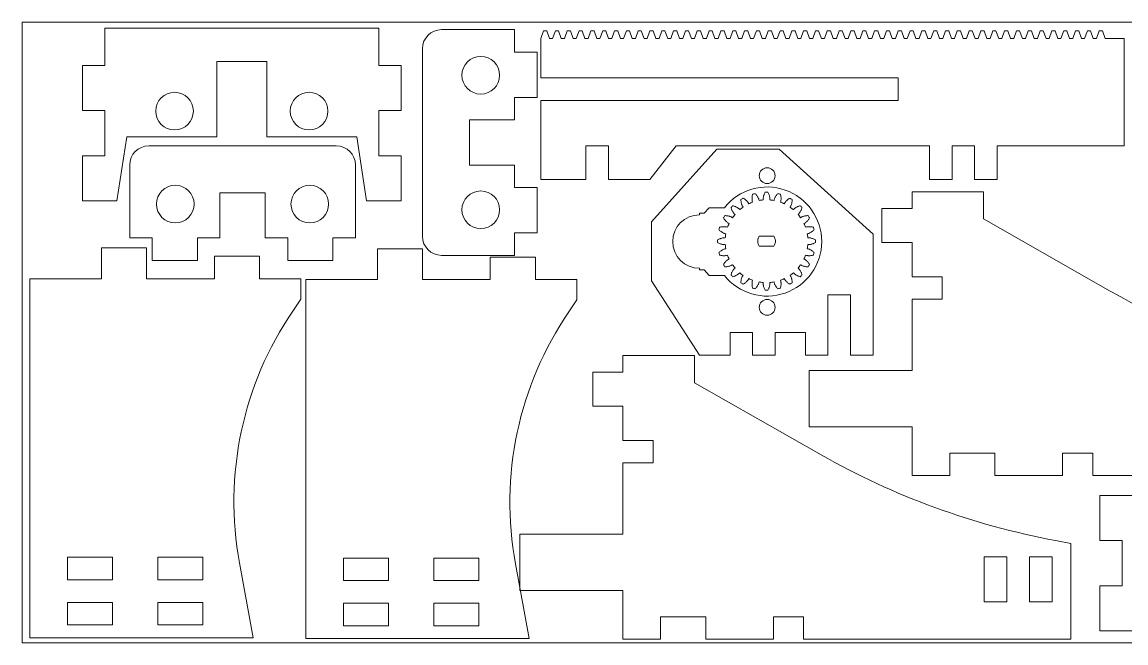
# Model space of a CAD drawing. Header units: millimetres. Extents: x 127 to 757, y 395 to 560.
# Drawn here: x 126.9 to 420.2, y 394.7 to 559.7 of the extents above; entities that cross this region are included whole.
import ezdxf

# ---------------------------------------------------------------- set-up
doc = ezdxf.new("R2010")
doc.units = ezdxf.units.MM

msp = doc.modelspace()

# ---------------------------------------------------------------- linework, layer by layer
at = {"color": 7, "linetype": 'Continuous', "lineweight": 0}
for p, q in [((126.86, 559.67), (756.86, 559.67)), ((126.86, 559.67), (126.86, 394.67)), ((126.86, 394.67), (756.86, 394.67))]:
    msp.add_line(p, q, dxfattribs=at)
at = {"color": 7, "linetype": 'Continuous', "lineweight": 15}
for p, q in [((148.89, 558.09), (148.89, 548.14)), ((221.64, 558.09), (148.89, 558.09)), ((221.64, 548.14), (221.64, 558.09)), ((257.73, 557.67), (238.35, 557.67)), ((257.73, 551.67), (257.73, 557.67)), ((264.73, 555.31), (265.46, 557.31)), ((264.73, 544.82), (264.73, 555.31)), ((265.46, 557.31), (266.3, 557.31)), ((266.3, 557.31), (267.03, 555.31)), ((267.03, 555.31), (267.87, 555.31)), ((267.87, 555.31), (268.6, 557.31)), ((268.6, 557.31), (269.44, 557.31)), ((269.44, 557.31), (270.17, 555.31)), ((270.17, 555.31), (271.01, 555.31)), ((271.01, 555.31), (271.74, 557.31)), ((271.74, 557.31), (272.58, 557.31)), ((272.58, 557.31), (273.31, 555.31)), ((273.31, 555.31), (274.16, 555.31)), ((274.16, 555.31), (274.88, 557.31)), ((274.88, 557.31), (275.73, 557.31)), ((275.73, 557.31), (276.45, 555.31)), ((276.45, 555.31), (277.3, 555.31)), ((277.3, 555.31), (278.03, 557.31)), ((278.03, 557.31), (278.87, 557.31)), ((278.87, 557.31), (279.6, 555.31)), ((279.6, 555.31), (280.44, 555.31)), ((280.44, 555.31), (281.17, 557.31)), ((281.17, 557.31), (282.01, 557.31)), ((282.01, 557.31), (282.74, 555.31)), ((282.74, 555.31), (283.58, 555.31)), ((283.58, 555.31), (284.31, 557.31)), ((284.31, 557.31), (285.15, 557.31)), ((285.15, 557.31), (285.88, 555.31)), ((285.88, 555.31), (286.72, 555.31)), ((286.72, 555.31), (287.45, 557.31)), ((287.45, 557.31), (288.29, 557.31)), ((288.29, 557.31), (289.02, 555.31)), ((289.02, 555.31), (289.86, 555.31)), ((289.86, 555.31), (290.59, 557.31)), ((290.59, 557.31), (291.43, 557.31)), ((291.43, 557.31), (292.16, 555.31)), ((292.16, 555.31), (293.01, 555.31)), ((293.01, 555.31), (293.73, 557.31)), ((293.73, 557.31), (294.58, 557.31)), ((294.58, 557.31), (295.3, 555.31)), ((295.3, 555.31), (296.15, 555.31)), ((296.15, 555.31), (296.87, 557.31)), ((296.87, 557.31), (297.72, 557.31)), ((297.72, 557.31), (298.45, 555.31)), ((298.45, 555.31), (299.29, 555.31)), ((299.29, 555.31), (300.02, 557.31)), ((300.02, 557.31), (300.86, 557.31)), ((300.86, 557.31), (301.59, 555.31)), ((301.59, 555.31), (302.43, 555.31)), ((302.43, 555.31), (303.16, 557.31)), ((303.16, 557.31), (304, 557.31)), ((304, 557.31), (304.73, 555.31)), ((304.73, 555.31), (305.57, 555.31)), ((305.57, 555.31), (306.3, 557.31)), ((306.3, 557.31), (307.14, 557.31)), ((307.14, 557.31), (307.87, 555.31)), ((307.87, 555.31), (308.71, 555.31)), ((308.71, 555.31), (309.44, 557.31)), ((309.44, 557.31), (310.28, 557.31)), ((310.28, 557.31), (311.01, 555.31)), ((311.01, 555.31), (311.85, 555.31)), ((311.85, 555.31), (312.58, 557.31)), ((312.58, 557.31), (313.43, 557.31)), ((313.43, 557.31), (314.15, 555.31)), ((314.15, 555.31), (315, 555.31)), ((315, 555.31), (315.72, 557.31)), ((315.72, 557.31), (316.57, 557.31)), ((316.57, 557.31), (317.3, 555.31)), ((317.3, 555.31), (318.14, 555.31)), ((318.14, 555.31), (318.87, 557.31)), ((318.87, 557.31), (319.71, 557.31)), ((319.71, 557.31), (320.44, 555.31)), ((320.44, 555.31), (321.28, 555.31)), ((321.28, 555.31), (322.01, 557.31)), ((322.01, 557.31), (322.85, 557.31)), ((322.85, 557.31), (323.58, 555.31)), ((323.58, 555.31), (324.42, 555.31)), ((324.42, 555.31), (325.15, 557.31)), ((325.15, 557.31), (325.99, 557.31)), ((325.99, 557.31), (326.72, 555.31)), ((326.72, 555.31), (327.56, 555.31)), ((327.56, 555.31), (328.29, 557.31)), ((328.29, 557.31), (329.13, 557.31)), ((329.13, 557.31), (329.86, 555.31)), ((329.86, 555.31), (330.7, 555.31)), ((330.7, 555.31), (331.43, 557.31)), ((331.43, 557.31), (332.28, 557.31)), ((332.28, 557.31), (333, 555.31)), ((333, 555.31), (333.85, 555.31)), ((333.85, 555.31), (334.57, 557.31)), ((334.57, 557.31), (335.42, 557.31)), ((335.42, 557.31), (336.14, 555.31)), ((336.14, 555.31), (336.99, 555.31)), ((336.99, 555.31), (337.72, 557.31)), ((337.72, 557.31), (338.56, 557.31)), ((338.56, 557.31), (339.29, 555.31)), ((339.29, 555.31), (340.13, 555.31)), ((340.13, 555.31), (340.86, 557.31)), ((340.86, 557.31), (341.7, 557.31)), ((341.7, 557.31), (342.43, 555.31)), ((342.43, 555.31), (343.27, 555.31)), ((343.27, 555.31), (344, 557.31)), ((344, 557.31), (344.84, 557.31)), ((344.84, 557.31), (345.57, 555.31)), ((345.57, 555.31), (346.41, 555.31)), ((346.41, 555.31), (347.14, 557.31)), ((347.14, 557.31), (347.98, 557.31)), ((347.98, 557.31), (348.71, 555.31)), ((348.71, 555.31), (349.55, 555.31)), ((349.55, 555.31), (350.28, 557.31)), ((350.28, 557.31), (351.12, 557.31)), ((351.12, 557.31), (351.85, 555.31)), ((351.85, 555.31), (352.7, 555.31)), ((352.7, 555.31), (353.42, 557.31)), ((353.42, 557.31), (354.27, 557.31)), ((354.27, 557.31), (354.99, 555.31)), ((354.99, 555.31), (355.84, 555.31)), ((355.84, 555.31), (356.56, 557.31)), ((356.56, 557.31), (357.41, 557.31)), ((357.41, 557.31), (358.14, 555.31)), ((358.14, 555.31), (358.98, 555.31)), ((358.98, 555.31), (359.71, 557.31)), ((359.71, 557.31), (360.55, 557.31)), ((360.55, 557.31), (361.28, 555.31)), ((361.28, 555.31), (362.12, 555.31)), ((362.12, 555.31), (362.85, 557.31)), ((362.85, 557.31), (363.69, 557.31)), ((363.69, 557.31), (364.42, 555.31)), ((364.42, 555.31), (365.26, 555.31)), ((365.26, 555.31), (365.99, 557.31)), ((365.99, 557.31), (366.83, 557.31)), ((366.83, 557.31), (367.56, 555.31)), ((367.56, 555.31), (368.4, 555.31)), ((368.4, 555.31), (369.13, 557.31)), ((369.13, 557.31), (369.97, 557.31)), ((369.97, 557.31), (370.7, 555.31)), ((370.7, 555.31), (371.54, 555.31)), ((371.54, 555.31), (372.27, 557.31)), ((372.27, 557.31), (373.12, 557.31)), ((373.12, 557.31), (373.84, 555.31)), ((373.84, 555.31), (374.69, 555.31)), ((374.69, 555.31), (375.41, 557.31)), ((375.41, 557.31), (376.26, 557.31)), ((376.26, 557.31), (376.99, 555.31)), ((376.99, 555.31), (377.83, 555.31)), ((377.83, 555.31), (378.56, 557.31)), ((378.56, 557.31), (379.4, 557.31)), ((379.4, 557.31), (380.13, 555.31)), ((380.13, 555.31), (380.97, 555.31)), ((380.97, 555.31), (381.7, 557.31)), ((381.7, 557.31), (382.54, 557.31)), ((382.54, 557.31), (383.27, 555.31)), ((383.27, 555.31), (384.11, 555.31)), ((384.11, 555.31), (384.84, 557.31)), ((384.84, 557.31), (385.68, 557.31)), ((385.68, 557.31), (386.41, 555.31)), ((386.41, 555.31), (387.25, 555.31)), ((387.25, 555.31), (387.98, 557.31)), ((387.98, 557.31), (388.82, 557.31)), ((388.82, 557.31), (389.55, 555.31)), ((389.55, 555.31), (390.39, 555.31)), ((390.39, 555.31), (391.12, 557.31)), ((391.12, 557.31), (391.97, 557.31)), ((391.97, 557.31), (392.69, 555.31)), ((392.69, 555.31), (393.54, 555.31)), ((393.54, 555.31), (394.26, 557.31)), ((394.26, 557.31), (395.11, 557.31)), ((395.11, 557.31), (395.83, 555.31)), ((395.83, 555.31), (396.68, 555.31)), ((396.68, 555.31), (397.41, 557.31)), ((397.41, 557.31), (398.25, 557.31)), ((398.25, 557.31), (398.98, 555.31)), ((398.98, 555.31), (399.82, 555.31)), ((399.82, 555.31), (400.55, 557.31)), ((400.55, 557.31), (401.39, 557.31)), ((401.39, 557.31), (402.12, 555.31)), ((402.12, 555.31), (402.96, 555.31)), ((402.96, 555.31), (403.69, 557.31)), ((403.69, 557.31), (404.53, 557.31)), ((404.53, 557.31), (405.26, 555.31)), ((405.26, 555.31), (406.1, 555.31)), ((406.1, 555.31), (406.83, 557.31)), ((406.83, 557.31), (407.67, 557.31)), ((407.67, 557.31), (408.4, 555.31)), ((408.4, 555.31), (409.24, 555.31)), ((409.24, 555.31), (409.97, 557.31)), ((409.97, 557.31), (410.81, 557.31)), ((410.81, 557.31), (411.54, 555.31)), ((411.54, 555.31), (412.39, 555.31)), ((412.39, 555.31), (413.11, 557.31)), ((413.11, 557.31), (413.96, 557.31)), ((413.96, 557.31), (414.68, 555.31)), ((414.68, 555.31), (419.73, 555.31)), ((419.73, 526.82), (419.73, 555.31)), ((233.27, 552.59), (233.27, 502.75)), ((263.73, 551.67), (257.73, 551.67)), ((263.73, 539.67), (263.73, 551.67)), ((178.62, 549.21), (191.91, 549.21)), ((178.62, 529.18), (178.62, 549.21)), ((191.91, 549.21), (191.91, 529.18)), ((142.89, 548.14), (142.89, 536.14)), ((148.89, 548.14), (142.89, 548.14)), ((227.64, 548.14), (221.64, 548.14)), ((227.64, 536.14), (227.64, 548.14)), ((264.73, 544.82), (359.73, 544.82)), ((359.73, 544.82), (359.73, 538.82)), ((257.73, 539.67), (263.73, 539.67)), ((257.73, 533.67), (257.73, 539.67)), ((264.73, 538.82), (359.73, 538.82)), ((264.73, 538.82), (264.73, 517.82)), ((142.89, 536.14), (148.89, 536.14)), ((148.89, 536.14), (148.89, 524.14)), ((221.64, 536.14), (227.64, 536.14)), ((221.64, 524.14), (221.64, 536.14)), ((245.73, 533.67), (257.73, 533.67)), ((245.73, 521.67), (245.73, 533.67)), ((152.09, 512.14), (154.72, 529.18)), ((154.72, 529.18), (178.62, 529.18)), ((191.91, 529.18), (215.81, 529.18)), ((215.81, 529.18), (218.44, 512.14)), ((210.38, 526.78), (160.54, 526.78)), ((276.73, 517.82), (276.73, 526.82)), ((276.73, 526.82), (282.73, 526.82)), ((282.73, 526.82), (282.73, 517.82)), ((293.67, 517.82), (300.72, 526.82)), ((294.13, 506.59), (311.5, 525.92)), ((300.72, 526.82), (368.01, 526.82)), ((311.5, 525.92), (328.03, 525.92)), ((328.03, 525.92), (353.02, 503.32)), ((368.01, 526.82), (368.01, 517.82)), ((374.01, 526.82), (374.01, 517.82)), ((374.01, 526.82), (380.01, 526.82)), ((380.01, 526.82), (380.01, 517.82)), ((386.01, 526.82), (386.01, 517.82)), ((386.01, 526.82), (419.73, 526.82)), ((142.89, 524.14), (142.89, 512.14)), ((148.89, 524.14), (142.89, 524.14)), ((227.64, 524.14), (221.64, 524.14)), ((227.64, 512.14), (227.64, 524.14)), ((155.46, 521.7), (155.46, 502.32)), ((215.46, 502.32), (215.46, 521.7)), ((257.73, 521.67), (245.73, 521.67)), ((257.73, 515.67), (257.73, 521.67)), ((264.73, 517.82), (276.73, 517.82)), ((282.73, 517.82), (293.67, 517.82)), ((374.01, 517.82), (368.01, 517.82)), ((380.01, 517.82), (386.01, 517.82)), ((179.46, 514.32), (191.46, 514.32)), ((179.46, 502.32), (179.46, 514.32)), ((191.46, 514.32), (191.46, 502.32)), ((263.73, 515.67), (257.73, 515.67)), ((263.73, 503.67), (263.73, 515.67)), ((320.9, 513.37), (320.88, 513.2)), ((320.93, 513.55), (320.9, 513.37)), ((320.96, 513.72), (320.93, 513.55)), ((321, 513.9), (320.96, 513.72)), ((321.17, 513.95), (321, 513.9)), ((321.35, 513.99), (321.17, 513.95)), ((321.52, 514.04), (321.35, 513.99)), ((321.69, 514.08), (321.52, 514.04)), ((321.81, 513.95), (321.69, 514.08)), ((321.93, 513.82), (321.81, 513.95)), ((322.04, 513.68), (321.93, 513.82)), ((322.14, 513.54), (322.04, 513.68)), ((322.24, 513.4), (322.14, 513.54)), ((322.34, 513.26), (322.24, 513.4)), ((323.94, 513.47), (323.9, 513.31)), ((324, 513.63), (323.94, 513.47)), ((324.06, 513.79), (324, 513.63)), ((324.12, 513.95), (324.06, 513.79)), ((324.19, 514.11), (324.12, 513.95)), ((324.27, 514.27), (324.19, 514.11)), ((324.35, 514.43), (324.27, 514.27)), ((324.53, 514.44), (324.35, 514.43)), ((324.71, 514.44), (324.53, 514.44)), ((324.89, 514.44), (324.71, 514.44)), ((325.07, 514.43), (324.89, 514.44)), ((325.15, 514.27), (325.07, 514.43)), ((325.23, 514.11), (325.15, 514.27)), ((325.3, 513.95), (325.23, 514.11)), ((325.37, 513.79), (325.3, 513.95)), ((325.42, 513.63), (325.37, 513.79)), ((325.48, 513.47), (325.42, 513.63)), ((325.52, 513.31), (325.48, 513.47)), ((327.18, 513.4), (327.09, 513.26)), ((327.28, 513.54), (327.18, 513.4)), ((327.38, 513.68), (327.28, 513.54)), ((327.49, 513.82), (327.38, 513.68)), ((327.61, 513.95), (327.49, 513.82)), ((327.73, 514.08), (327.61, 513.95)), ((327.9, 514.04), (327.73, 514.08)), ((328.08, 513.99), (327.9, 514.04)), ((328.25, 513.95), (328.08, 513.99)), ((328.42, 513.9), (328.25, 513.95)), ((328.46, 513.72), (328.42, 513.9)), ((328.49, 513.55), (328.46, 513.72)), ((328.52, 513.37), (328.49, 513.55)), ((328.54, 513.2), (328.52, 513.37)), ((363.39, 514.56), (363.39, 510.1)), ((382.4, 514.56), (363.39, 514.56)), ((382.4, 507.35), (382.4, 514.56)), ((142.89, 512.14), (152.09, 512.14)), ((218.44, 512.14), (227.64, 512.14)), ((315.39, 510.5), (315.27, 510.37)), ((315.52, 510.63), (315.39, 510.5)), ((315.65, 510.76), (315.52, 510.63)), ((315.77, 510.88), (315.65, 510.76)), ((315.95, 510.83), (315.77, 510.88)), ((316.11, 510.77), (315.95, 510.83)), ((316.28, 510.7), (316.11, 510.77)), ((316.44, 510.64), (316.28, 510.7)), ((316.59, 510.57), (316.44, 510.64)), ((316.74, 510.49), (316.59, 510.57)), ((316.89, 510.41), (316.74, 510.49)), ((318.06, 512.61), (317.9, 512.51)), ((317.9, 512.51), (317.91, 512.33)), ((317.91, 512.33), (317.92, 512.16)), ((317.92, 512.16), (317.94, 511.98)), ((317.94, 511.98), (317.97, 511.81)), ((317.97, 511.81), (317.99, 511.64)), ((317.99, 511.64), (318.03, 511.48)), ((318.03, 511.48), (318.07, 511.32)), ((318.21, 512.7), (318.06, 512.61)), ((318.07, 511.32), (318.12, 511.16)), ((318.12, 511.16), (318.17, 511.01)), ((318.17, 511.01), (318.23, 510.86)), ((318.37, 512.78), (318.21, 512.7)), ((318.23, 510.86), (318.31, 510.72)), ((318.46, 510.49), (318.24, 510.33)), ((318.31, 510.72), (318.46, 510.49)), ((318.52, 512.87), (318.37, 512.78)), ((318.67, 512.77), (318.52, 512.87)), ((318.82, 512.67), (318.67, 512.77)), ((318.96, 512.57), (318.82, 512.67)), ((319.1, 512.47), (318.96, 512.57)), ((319.23, 512.36), (319.1, 512.47)), ((319.36, 512.24), (319.23, 512.36)), ((319.48, 512.13), (319.36, 512.24)), ((319.59, 512.01), (319.48, 512.13)), ((319.69, 511.89), (319.59, 512.01)), ((319.79, 511.76), (319.69, 511.89)), ((319.87, 511.62), (319.79, 511.76)), ((319.99, 511.37), (319.87, 511.62)), ((320.25, 511.49), (319.99, 511.37)), ((320.5, 511.6), (320.25, 511.49)), ((320.76, 511.7), (320.5, 511.6)), ((321.02, 511.8), (320.76, 511.7)), ((320.86, 512.86), (320.85, 512.7)), ((320.85, 512.7), (320.86, 512.53)), ((320.88, 513.2), (320.86, 513.03)), ((320.86, 513.03), (320.86, 512.86)), ((320.86, 512.53), (320.87, 512.37)), ((320.87, 512.37), (320.89, 512.21)), ((320.89, 512.21), (320.93, 512.06)), ((320.93, 512.06), (321.02, 511.8)), ((322.42, 513.12), (322.34, 513.26)), ((322.5, 512.97), (322.42, 513.12)), ((322.57, 512.83), (322.5, 512.97)), ((322.63, 512.68), (322.57, 512.83)), ((322.68, 512.53), (322.63, 512.68)), ((322.73, 512.26), (322.68, 512.53)), ((323, 512.3), (322.73, 512.26)), ((323.27, 512.34), (323, 512.3)), ((323.55, 512.38), (323.27, 512.34)), ((323.83, 512.4), (323.55, 512.38)), ((323.83, 512.99), (323.81, 512.84)), ((323.81, 512.84), (323.81, 512.68)), ((323.81, 512.68), (323.83, 512.4)), ((323.86, 513.15), (323.83, 512.99)), ((323.9, 513.31), (323.86, 513.15)), ((325.56, 513.15), (325.52, 513.31)), ((325.59, 512.99), (325.56, 513.15)), ((325.61, 512.84), (325.59, 512.99)), ((325.59, 512.4), (325.62, 512.68)), ((325.87, 512.38), (325.59, 512.4)), ((325.62, 512.68), (325.61, 512.84)), ((326.15, 512.34), (325.87, 512.38)), ((326.42, 512.3), (326.15, 512.34)), ((326.7, 512.26), (326.42, 512.3)), ((326.75, 512.53), (326.7, 512.26)), ((326.79, 512.68), (326.75, 512.53)), ((326.85, 512.83), (326.79, 512.68)), ((326.92, 512.97), (326.85, 512.83)), ((327, 513.12), (326.92, 512.97)), ((327.09, 513.26), (327, 513.12)), ((328.4, 511.8), (328.49, 512.06)), ((328.66, 511.7), (328.4, 511.8)), ((328.49, 512.06), (328.53, 512.21)), ((328.53, 512.21), (328.55, 512.37)), ((328.56, 513.03), (328.54, 513.2)), ((328.55, 512.37), (328.56, 512.53)), ((328.57, 512.86), (328.56, 513.03)), ((328.56, 512.53), (328.57, 512.7)), ((328.57, 512.7), (328.57, 512.86)), ((328.92, 511.6), (328.66, 511.7)), ((329.18, 511.49), (328.92, 511.6)), ((329.43, 511.37), (329.18, 511.49)), ((329.55, 511.62), (329.43, 511.37)), ((329.63, 511.76), (329.55, 511.62)), ((329.73, 511.89), (329.63, 511.76)), ((329.83, 512.01), (329.73, 511.89)), ((329.94, 512.13), (329.83, 512.01)), ((330.06, 512.24), (329.94, 512.13)), ((330.19, 512.36), (330.06, 512.24)), ((330.32, 512.47), (330.19, 512.36)), ((330.46, 512.57), (330.32, 512.47)), ((330.6, 512.67), (330.46, 512.57)), ((330.75, 512.77), (330.6, 512.67)), ((330.9, 512.87), (330.75, 512.77)), ((331.06, 512.78), (330.9, 512.87)), ((330.96, 510.49), (331.11, 510.72)), ((331.18, 510.33), (330.96, 510.49)), ((331.21, 512.7), (331.06, 512.78)), ((331.11, 510.72), (331.19, 510.86)), ((331.19, 510.86), (331.25, 511.01)), ((331.36, 512.61), (331.21, 512.7)), ((331.25, 511.01), (331.3, 511.16)), ((331.3, 511.16), (331.35, 511.32)), ((331.35, 511.32), (331.39, 511.48)), ((331.52, 512.51), (331.36, 512.61)), ((331.39, 511.48), (331.43, 511.64)), ((331.43, 511.64), (331.46, 511.81)), ((331.46, 511.81), (331.48, 511.98)), ((331.48, 511.98), (331.5, 512.16)), ((331.5, 512.16), (331.51, 512.33)), ((331.51, 512.33), (331.52, 512.51)), ((332.68, 510.49), (332.53, 510.41)), ((332.83, 510.57), (332.68, 510.49)), ((332.98, 510.64), (332.83, 510.57)), ((333.14, 510.7), (332.98, 510.64)), ((333.31, 510.77), (333.14, 510.7)), ((333.48, 510.83), (333.31, 510.77)), ((333.65, 510.88), (333.48, 510.83)), ((333.78, 510.76), (333.65, 510.88)), ((333.9, 510.63), (333.78, 510.76)), ((334.03, 510.5), (333.9, 510.63)), ((334.15, 510.37), (334.03, 510.5)), ((308.17, 508.85), (306.87, 508.85)), ((306.87, 508.45), (306.87, 508.85)), ((309.5, 510.35), (308.17, 508.85)), ((313.5, 510.35), (309.5, 510.35)), ((313.36, 507.78), (313.28, 507.63)), ((313.28, 507.63), (313.37, 507.47)), ((313.45, 507.94), (313.36, 507.78)), ((313.54, 508.09), (313.45, 507.94)), ((313.64, 508.25), (313.54, 508.09)), ((313.81, 508.24), (313.64, 508.25)), ((313.99, 508.22), (313.81, 508.24)), ((314.17, 508.21), (313.99, 508.22)), ((314.34, 508.18), (314.17, 508.21)), ((314.51, 508.15), (314.34, 508.18)), ((314.67, 508.12), (314.51, 508.15)), ((314.83, 508.08), (314.67, 508.12)), ((314.99, 508.03), (314.83, 508.08)), ((315.14, 507.98), (314.99, 508.03)), ((315.29, 507.92), (315.14, 507.98)), ((315.27, 510.37), (315.32, 510.2)), ((315.43, 507.84), (315.29, 507.92)), ((315.32, 510.2), (315.38, 510.04)), ((315.38, 510.04), (315.44, 509.87)), ((315.66, 507.68), (315.43, 507.84)), ((315.44, 509.87), (315.51, 509.71)), ((315.51, 509.71), (315.58, 509.56)), ((315.58, 509.56), (315.66, 509.41)), ((315.66, 509.41), (315.74, 509.26)), ((315.82, 507.91), (315.66, 507.68)), ((315.74, 509.26), (315.82, 509.12)), ((315.82, 509.12), (315.92, 508.99)), ((315.98, 508.13), (315.82, 507.91)), ((315.92, 508.99), (316.01, 508.86)), ((316.16, 508.35), (315.98, 508.13)), ((316.01, 508.86), (316.12, 508.75)), ((316.12, 508.75), (316.33, 508.57)), ((316.33, 508.57), (316.16, 508.35)), ((317.03, 510.32), (316.89, 510.41)), ((317.16, 510.23), (317.03, 510.32)), ((317.29, 510.13), (317.16, 510.23)), ((317.4, 510.03), (317.29, 510.13)), ((317.58, 509.82), (317.4, 510.03)), ((317.8, 509.99), (317.58, 509.82)), ((318.01, 510.16), (317.8, 509.99)), ((318.24, 510.33), (318.01, 510.16)), ((331.41, 510.16), (331.18, 510.33)), ((331.63, 509.99), (331.41, 510.16)), ((331.84, 509.82), (331.63, 509.99)), ((332.02, 510.03), (331.84, 509.82)), ((332.13, 510.13), (332.02, 510.03)), ((332.26, 510.23), (332.13, 510.13)), ((332.39, 510.32), (332.26, 510.23)), ((332.53, 510.41), (332.39, 510.32)), ((333.09, 508.57), (333.3, 508.75)), ((333.27, 508.35), (333.09, 508.57)), ((333.44, 508.13), (333.27, 508.35)), ((333.3, 508.75), (333.41, 508.86)), ((333.41, 508.86), (333.5, 508.99)), ((333.6, 507.91), (333.44, 508.13)), ((333.5, 508.99), (333.6, 509.12)), ((333.6, 509.12), (333.68, 509.26)), ((333.76, 507.68), (333.6, 507.91)), ((333.68, 509.26), (333.76, 509.41)), ((333.76, 509.41), (333.84, 509.56)), ((333.99, 507.84), (333.76, 507.68)), ((333.84, 509.56), (333.91, 509.71)), ((333.91, 509.71), (333.98, 509.87)), ((333.98, 509.87), (334.04, 510.04)), ((334.13, 507.92), (333.99, 507.84)), ((334.04, 510.04), (334.1, 510.2)), ((334.1, 510.2), (334.15, 510.37)), ((334.28, 507.98), (334.13, 507.92)), ((334.43, 508.03), (334.28, 507.98)), ((334.59, 508.08), (334.43, 508.03)), ((334.75, 508.12), (334.59, 508.08)), ((334.92, 508.15), (334.75, 508.12)), ((335.08, 508.18), (334.92, 508.15)), ((335.26, 508.21), (335.08, 508.18)), ((335.43, 508.22), (335.26, 508.21)), ((335.61, 508.24), (335.43, 508.22)), ((335.79, 508.25), (335.61, 508.24)), ((335.88, 508.09), (335.79, 508.25)), ((335.97, 507.94), (335.88, 508.09)), ((336.06, 507.78), (335.97, 507.94)), ((336.05, 507.47), (336.14, 507.63)), ((336.14, 507.63), (336.06, 507.78)), ((355.38, 510.1), (355.38, 501.1)), ((363.39, 510.1), (355.38, 510.1)), ((294.13, 490.9), (294.13, 506.59)), ((312.11, 504.63), (312.07, 504.46)), ((312.15, 504.8), (312.11, 504.63)), ((312.2, 504.98), (312.15, 504.8)), ((312.25, 505.15), (312.2, 504.98)), ((312.43, 505.19), (312.25, 505.15)), ((312.6, 505.22), (312.43, 505.19)), ((312.77, 505.25), (312.6, 505.22)), ((312.95, 505.27), (312.77, 505.25)), ((313.12, 505.28), (312.95, 505.27)), ((313.28, 505.29), (313.12, 505.28)), ((313.45, 505.3), (313.28, 505.29)), ((313.37, 507.47), (313.47, 507.33)), ((313.61, 505.29), (313.45, 505.3)), ((313.47, 507.33), (313.58, 507.19)), ((313.58, 507.19), (313.68, 507.05)), ((313.78, 505.28), (313.61, 505.29)), ((313.68, 507.05), (313.79, 506.92)), ((313.93, 505.26), (313.78, 505.28)), ((313.79, 506.92), (313.9, 506.79)), ((313.9, 506.79), (314.02, 506.67)), ((314.09, 505.22), (313.93, 505.26)), ((314.02, 506.67), (314.14, 506.56)), ((314.35, 505.13), (314.09, 505.22)), ((314.14, 506.56), (314.26, 506.45)), ((314.26, 506.45), (314.39, 506.36)), ((314.44, 505.39), (314.35, 505.13)), ((314.39, 506.36), (314.52, 506.27)), ((314.55, 505.65), (314.44, 505.39)), ((314.52, 506.27), (314.77, 506.16)), ((314.66, 505.9), (314.55, 505.65)), ((314.77, 506.16), (314.66, 505.9)), ((334.65, 506.16), (334.9, 506.27)), ((334.76, 505.9), (334.65, 506.16)), ((334.87, 505.65), (334.76, 505.9)), ((334.98, 505.39), (334.87, 505.65)), ((334.9, 506.27), (335.03, 506.36)), ((335.07, 505.13), (334.98, 505.39)), ((335.03, 506.36), (335.16, 506.45)), ((335.33, 505.22), (335.07, 505.13)), ((335.16, 506.45), (335.28, 506.56)), ((335.28, 506.56), (335.4, 506.67)), ((335.49, 505.26), (335.33, 505.22)), ((335.4, 506.67), (335.52, 506.79)), ((335.65, 505.28), (335.49, 505.26)), ((335.52, 506.79), (335.63, 506.92)), ((335.63, 506.92), (335.74, 507.05)), ((335.81, 505.29), (335.65, 505.28)), ((335.74, 507.05), (335.84, 507.19)), ((335.97, 505.3), (335.81, 505.29)), ((335.84, 507.19), (335.95, 507.33)), ((335.95, 507.33), (336.05, 507.47)), ((336.14, 505.29), (335.97, 505.3)), ((336.31, 505.28), (336.14, 505.29)), ((336.48, 505.27), (336.31, 505.28)), ((336.65, 505.25), (336.48, 505.27)), ((336.82, 505.22), (336.65, 505.25)), ((336.99, 505.19), (336.82, 505.22)), ((337.17, 505.15), (336.99, 505.19)), ((337.22, 504.98), (337.17, 505.15)), ((337.27, 504.8), (337.22, 504.98)), ((337.31, 504.63), (337.27, 504.8)), ((337.36, 504.46), (337.31, 504.63)), ((416.05, 488.2), (382.4, 507.35)), ((155.46, 502.32), (161.46, 502.32)), ((161.46, 502.32), (161.46, 496.32)), ((173.46, 502.32), (179.46, 502.32)), ((173.46, 496.32), (173.46, 502.32)), ((191.46, 502.32), (197.46, 502.32)), ((197.46, 502.32), (197.46, 496.32)), ((209.46, 502.32), (215.46, 502.32)), ((209.46, 496.32), (209.46, 502.32)), ((257.73, 503.67), (263.73, 503.67)), ((257.73, 497.67), (257.73, 503.67)), ((311.72, 501.8), (311.71, 501.62)), ((311.87, 501.88), (311.72, 501.8)), ((312.03, 501.96), (311.87, 501.88)), ((312.19, 502.03), (312.03, 501.96)), ((312.07, 504.46), (312.2, 504.33)), ((312.35, 502.09), (312.19, 502.03)), ((312.2, 504.33), (312.33, 504.22)), ((312.33, 504.22), (312.47, 504.11)), ((312.51, 502.15), (312.35, 502.09)), ((312.47, 504.11), (312.61, 504)), ((312.68, 502.2), (312.51, 502.15)), ((312.61, 504), (312.75, 503.9)), ((312.84, 502.25), (312.68, 502.2)), ((312.75, 503.9), (312.89, 503.81)), ((312.99, 502.29), (312.84, 502.25)), ((312.89, 503.81), (313.03, 503.73)), ((313.15, 502.32), (312.99, 502.29)), ((313.03, 503.73), (313.17, 503.65)), ((313.31, 502.34), (313.15, 502.32)), ((313.17, 503.65), (313.32, 503.58)), ((313.47, 502.34), (313.31, 502.34)), ((313.32, 503.58), (313.47, 503.52)), ((313.47, 503.52), (313.62, 503.47)), ((313.75, 502.32), (313.47, 502.34)), ((313.62, 503.47), (313.89, 503.42)), ((313.77, 502.6), (313.75, 502.32)), ((313.8, 502.87), (313.77, 502.6)), ((313.84, 503.15), (313.8, 502.87)), ((313.89, 503.42), (313.84, 503.15)), ((326.64, 502.79), (322.78, 502.79)), ((335.53, 503.42), (335.8, 503.47)), ((335.58, 503.15), (335.53, 503.42)), ((335.62, 502.87), (335.58, 503.15)), ((335.65, 502.6), (335.62, 502.87)), ((335.68, 502.32), (335.65, 502.6)), ((335.95, 502.34), (335.68, 502.32)), ((335.8, 503.47), (335.95, 503.52)), ((335.95, 503.52), (336.1, 503.58)), ((336.11, 502.34), (335.95, 502.34)), ((336.1, 503.58), (336.25, 503.65)), ((336.27, 502.32), (336.11, 502.34)), ((336.25, 503.65), (336.39, 503.73)), ((336.43, 502.29), (336.27, 502.32)), ((336.39, 503.73), (336.53, 503.81)), ((336.59, 502.25), (336.43, 502.29)), ((336.53, 503.81), (336.68, 503.9)), ((336.75, 502.2), (336.59, 502.25)), ((336.68, 503.9), (336.81, 504)), ((336.91, 502.15), (336.75, 502.2)), ((336.81, 504), (336.95, 504.11)), ((337.07, 502.09), (336.91, 502.15)), ((336.95, 504.11), (337.09, 504.22)), ((337.23, 502.03), (337.07, 502.09)), ((337.09, 504.22), (337.22, 504.33)), ((337.22, 504.33), (337.36, 504.46)), ((337.39, 501.96), (337.23, 502.03)), ((337.55, 501.88), (337.39, 501.96)), ((337.71, 501.8), (337.55, 501.88)), ((337.71, 501.62), (337.71, 501.8)), ((353.02, 503.32), (353.02, 471.19)), ((147.96, 499.68), (147.96, 491.45)), ((159.96, 499.68), (147.96, 499.68)), ((159.96, 491.45), (159.96, 499.68)), ((221.3, 499.45), (221.3, 491.22)), ((233.3, 499.45), (221.3, 499.45)), ((233.3, 491.22), (233.3, 499.45)), ((311.71, 501.62), (311.71, 501.44)), ((311.71, 501.44), (311.71, 501.26)), ((311.71, 501.26), (311.72, 501.08)), ((311.72, 501.08), (311.87, 501)), ((311.87, 501), (312.03, 500.92)), ((312.03, 500.92), (312.19, 500.85)), ((312.19, 500.85), (312.35, 500.78)), ((312.47, 498.77), (312.33, 498.66)), ((312.35, 500.78), (312.51, 500.72)), ((312.61, 498.87), (312.47, 498.77)), ((312.51, 500.72), (312.68, 500.67)), ((312.75, 498.97), (312.61, 498.87)), ((312.68, 500.67), (312.84, 500.63)), ((312.89, 499.06), (312.75, 498.97)), ((312.84, 500.63), (312.99, 500.59)), ((313.03, 499.15), (312.89, 499.06)), ((312.99, 500.59), (313.15, 500.56)), ((313.17, 499.23), (313.03, 499.15)), ((313.15, 500.56), (313.31, 500.54)), ((313.32, 499.3), (313.17, 499.23)), ((313.31, 500.54), (313.47, 500.53)), ((313.47, 499.36), (313.32, 499.3)), ((313.47, 500.53), (313.75, 500.55)), ((313.62, 499.4), (313.47, 499.36)), ((313.89, 499.45), (313.62, 499.4)), ((313.75, 500.55), (313.77, 500.28)), ((313.77, 500.28), (313.8, 500)), ((313.8, 500), (313.84, 499.73)), ((313.84, 499.73), (313.89, 499.45)), ((322.79, 500.08), (326.63, 500.08)), ((335.53, 499.45), (335.58, 499.73)), ((335.8, 499.4), (335.53, 499.45)), ((335.58, 499.73), (335.62, 500)), ((335.62, 500), (335.65, 500.28)), ((335.65, 500.28), (335.68, 500.55)), ((335.68, 500.55), (335.95, 500.53)), ((335.95, 499.36), (335.8, 499.4)), ((335.95, 500.53), (336.11, 500.54)), ((336.1, 499.3), (335.95, 499.36)), ((336.25, 499.23), (336.1, 499.3)), ((336.11, 500.54), (336.27, 500.56)), ((336.39, 499.15), (336.25, 499.23)), ((336.27, 500.56), (336.43, 500.59)), ((336.53, 499.06), (336.39, 499.15)), ((336.43, 500.59), (336.59, 500.63)), ((336.68, 498.97), (336.53, 499.06)), ((336.59, 500.63), (336.75, 500.67)), ((336.81, 498.87), (336.68, 498.97)), ((336.75, 500.67), (336.91, 500.72)), ((336.95, 498.77), (336.81, 498.87)), ((336.91, 500.72), (337.07, 500.78)), ((337.09, 498.66), (336.95, 498.77)), ((337.07, 500.78), (337.23, 500.85)), ((337.23, 500.85), (337.39, 500.92)), ((337.39, 500.92), (337.55, 501)), ((337.55, 501), (337.71, 501.08)), ((337.71, 501.44), (337.71, 501.62)), ((337.71, 501.26), (337.71, 501.44)), ((337.71, 501.08), (337.71, 501.26)), ((355.38, 501.1), (363.39, 501.1)), ((363.39, 501.1), (363.39, 492.01)), ((161.46, 496.32), (173.46, 496.32)), ((177.96, 497.45), (177.96, 491.45)), ((189.96, 497.45), (177.96, 497.45)), ((189.96, 491.45), (189.96, 497.45)), ((197.46, 496.32), (209.46, 496.32)), ((238.35, 497.67), (257.73, 497.67)), ((251.3, 497.22), (251.3, 491.22)), ((263.3, 497.22), (251.3, 497.22)), ((263.3, 491.22), (263.3, 497.22)), ((312.2, 498.54), (312.07, 498.42)), ((312.07, 498.42), (312.11, 498.25)), ((312.11, 498.25), (312.15, 498.07)), ((312.15, 498.07), (312.2, 497.9)), ((312.33, 498.66), (312.2, 498.54)), ((312.2, 497.9), (312.25, 497.73)), ((312.25, 497.73), (312.43, 497.69)), ((312.43, 497.69), (312.6, 497.66)), ((312.6, 497.66), (312.77, 497.63)), ((312.77, 497.63), (312.95, 497.61)), ((312.95, 497.61), (313.12, 497.59)), ((313.12, 497.59), (313.28, 497.58)), ((313.28, 497.58), (313.45, 497.58)), ((313.45, 497.58), (313.61, 497.58)), ((313.68, 495.83), (313.58, 495.69)), ((313.61, 497.58), (313.78, 497.6)), ((313.79, 495.96), (313.68, 495.83)), ((313.78, 497.6), (313.93, 497.62)), ((313.9, 496.08), (313.79, 495.96)), ((314.02, 496.2), (313.9, 496.08)), ((313.93, 497.62), (314.09, 497.65)), ((314.14, 496.32), (314.02, 496.2)), ((314.09, 497.65), (314.35, 497.75)), ((314.26, 496.42), (314.14, 496.32)), ((314.39, 496.52), (314.26, 496.42)), ((314.35, 497.75), (314.44, 497.49)), ((314.52, 496.6), (314.39, 496.52)), ((314.44, 497.49), (314.55, 497.23)), ((314.77, 496.72), (314.52, 496.6)), ((314.55, 497.23), (314.66, 496.97)), ((314.66, 496.97), (314.77, 496.72)), ((334.65, 496.72), (334.76, 496.97)), ((334.9, 496.6), (334.65, 496.72)), ((334.76, 496.97), (334.87, 497.23)), ((334.87, 497.23), (334.98, 497.49)), ((335.03, 496.52), (334.9, 496.6)), ((334.98, 497.49), (335.07, 497.75)), ((335.16, 496.42), (335.03, 496.52)), ((335.07, 497.75), (335.33, 497.65)), ((335.28, 496.32), (335.16, 496.42)), ((335.4, 496.2), (335.28, 496.32)), ((335.33, 497.65), (335.49, 497.62)), ((335.52, 496.08), (335.4, 496.2)), ((335.49, 497.62), (335.65, 497.6)), ((335.63, 495.96), (335.52, 496.08)), ((335.74, 495.83), (335.63, 495.96)), ((335.65, 497.6), (335.81, 497.58)), ((335.84, 495.69), (335.74, 495.83)), ((335.81, 497.58), (335.97, 497.58)), ((335.97, 497.58), (336.14, 497.58)), ((336.14, 497.58), (336.31, 497.59)), ((336.31, 497.59), (336.48, 497.61)), ((336.48, 497.61), (336.65, 497.63)), ((336.65, 497.63), (336.82, 497.66)), ((336.82, 497.66), (336.99, 497.69)), ((336.99, 497.69), (337.17, 497.73)), ((337.22, 498.54), (337.09, 498.66)), ((337.17, 497.73), (337.22, 497.9)), ((337.36, 498.42), (337.22, 498.54)), ((337.22, 497.9), (337.27, 498.07)), ((337.27, 498.07), (337.31, 498.25)), ((337.31, 498.25), (337.36, 498.42)), ((306.87, 493.85), (306.87, 494.26)), ((308.17, 493.85), (306.87, 493.85)), ((309.5, 492.35), (308.17, 493.85)), ((313.37, 495.4), (313.28, 495.25)), ((313.28, 495.25), (313.36, 495.09)), ((313.36, 495.09), (313.45, 494.94)), ((313.47, 495.55), (313.37, 495.4)), ((313.45, 494.94), (313.54, 494.78)), ((313.58, 495.69), (313.47, 495.55)), ((313.54, 494.78), (313.64, 494.63)), ((313.64, 494.63), (313.81, 494.64)), ((313.81, 494.64), (313.99, 494.65)), ((313.99, 494.65), (314.17, 494.67)), ((314.17, 494.67), (314.34, 494.69)), ((314.34, 494.69), (314.51, 494.72)), ((314.51, 494.72), (314.67, 494.76)), ((314.67, 494.76), (314.83, 494.8)), ((314.83, 494.8), (314.99, 494.84)), ((314.99, 494.84), (315.14, 494.9)), ((315.14, 494.9), (315.29, 494.96)), ((315.29, 494.96), (315.43, 495.03)), ((315.38, 492.84), (315.32, 492.67)), ((315.44, 493), (315.38, 492.84)), ((315.43, 495.03), (315.66, 495.19)), ((315.51, 493.16), (315.44, 493)), ((315.58, 493.32), (315.51, 493.16)), ((315.66, 493.47), (315.58, 493.32)), ((315.66, 495.19), (315.82, 494.96)), ((315.74, 493.62), (315.66, 493.47)), ((315.82, 493.76), (315.74, 493.62)), ((315.82, 494.96), (315.98, 494.74)), ((315.92, 493.89), (315.82, 493.76)), ((316.01, 494.02), (315.92, 493.89)), ((315.98, 494.74), (316.16, 494.52)), ((316.12, 494.13), (316.01, 494.02)), ((316.33, 494.31), (316.12, 494.13)), ((316.16, 494.52), (316.33, 494.31)), ((317.29, 492.74), (317.4, 492.85)), ((317.4, 492.85), (317.58, 493.06)), ((317.58, 493.06), (317.8, 492.88)), ((317.8, 492.88), (318.01, 492.71)), ((331.41, 492.71), (331.63, 492.88)), ((331.63, 492.88), (331.84, 493.06)), ((331.84, 493.06), (332.02, 492.85)), ((332.02, 492.85), (332.13, 492.74)), ((333.09, 494.31), (333.27, 494.52)), ((333.3, 494.13), (333.09, 494.31)), ((333.27, 494.52), (333.44, 494.74)), ((333.41, 494.02), (333.3, 494.13)), ((333.5, 493.89), (333.41, 494.02)), ((333.44, 494.74), (333.6, 494.96)), ((333.6, 493.76), (333.5, 493.89)), ((333.6, 494.96), (333.76, 495.19)), ((333.68, 493.62), (333.6, 493.76)), ((333.76, 493.47), (333.68, 493.62)), ((333.76, 495.19), (333.99, 495.03)), ((333.84, 493.32), (333.76, 493.47)), ((333.91, 493.16), (333.84, 493.32)), ((333.98, 493), (333.91, 493.16)), ((334.04, 492.84), (333.98, 493)), ((333.99, 495.03), (334.13, 494.96)), ((334.1, 492.67), (334.04, 492.84)), ((334.13, 494.96), (334.28, 494.9)), ((334.28, 494.9), (334.43, 494.84)), ((334.43, 494.84), (334.59, 494.8)), ((334.59, 494.8), (334.75, 494.76)), ((334.75, 494.76), (334.92, 494.72)), ((334.92, 494.72), (335.08, 494.69)), ((335.08, 494.69), (335.26, 494.67)), ((335.26, 494.67), (335.43, 494.65)), ((335.43, 494.65), (335.61, 494.64)), ((335.61, 494.64), (335.79, 494.63)), ((335.79, 494.63), (335.88, 494.78)), ((335.95, 495.55), (335.84, 495.69)), ((335.88, 494.78), (335.97, 494.94)), ((336.05, 495.4), (335.95, 495.55)), ((335.97, 494.94), (336.06, 495.09)), ((336.14, 495.25), (336.05, 495.4)), ((336.06, 495.09), (336.14, 495.25)), ((128.97, 491.45), (128.97, 396.06)), ((147.96, 491.45), (128.97, 491.45)), ((177.96, 491.45), (159.96, 491.45)), ((200.97, 491.45), (189.96, 491.45)), ((200.97, 486.05), (200.97, 491.45)), ((202.31, 491.22), (202.31, 395.83)), ((221.3, 491.22), (202.31, 491.22)), ((251.3, 491.22), (233.3, 491.22)), ((274.31, 491.22), (263.3, 491.22)), ((274.31, 485.82), (274.31, 491.22)), ((294.13, 490.9), (306.87, 471.19)), ((313.5, 492.35), (309.5, 492.35)), ((315.32, 492.67), (315.27, 492.5)), ((315.27, 492.5), (315.39, 492.37)), ((315.39, 492.37), (315.52, 492.25)), ((315.52, 492.25), (315.65, 492.12)), ((315.65, 492.12), (315.77, 492)), ((315.77, 492), (315.95, 492.05)), ((315.95, 492.05), (316.11, 492.11)), ((316.11, 492.11), (316.28, 492.17)), ((316.28, 492.17), (316.44, 492.24)), ((316.44, 492.24), (316.59, 492.31)), ((316.59, 492.31), (316.74, 492.39)), ((316.74, 492.39), (316.89, 492.47)), ((316.89, 492.47), (317.03, 492.55)), ((317.03, 492.55), (317.16, 492.64)), ((317.16, 492.64), (317.29, 492.74)), ((317.91, 490.54), (317.9, 490.36)), ((317.9, 490.36), (318.06, 490.27)), ((317.92, 490.72), (317.91, 490.54)), ((317.94, 490.89), (317.92, 490.72)), ((317.97, 491.06), (317.94, 490.89)), ((317.99, 491.23), (317.97, 491.06)), ((318.03, 491.4), (317.99, 491.23)), ((318.01, 492.71), (318.24, 492.54)), ((318.07, 491.56), (318.03, 491.4)), ((318.06, 490.27), (318.21, 490.18)), ((318.12, 491.72), (318.07, 491.56)), ((318.17, 491.87), (318.12, 491.72)), ((318.23, 492.02), (318.17, 491.87)), ((318.21, 490.18), (318.37, 490.09)), ((318.31, 492.16), (318.23, 492.02)), ((318.24, 492.54), (318.46, 492.38)), ((318.46, 492.38), (318.31, 492.16)), ((318.37, 490.09), (318.52, 490)), ((318.52, 490), (318.67, 490.1)), ((318.67, 490.1), (318.82, 490.2)), ((318.82, 490.2), (318.96, 490.3)), ((318.96, 490.3), (319.1, 490.41)), ((319.1, 490.41), (319.23, 490.52)), ((319.23, 490.52), (319.36, 490.63)), ((319.36, 490.63), (319.48, 490.75)), ((319.48, 490.75), (319.59, 490.87)), ((319.59, 490.87), (319.69, 490.99)), ((319.69, 490.99), (319.79, 491.12)), ((319.79, 491.12), (319.87, 491.25)), ((319.87, 491.25), (319.99, 491.5)), ((319.99, 491.5), (320.25, 491.38)), ((320.25, 491.38), (320.5, 491.28)), ((320.5, 491.28), (320.76, 491.17)), ((320.76, 491.17), (321.02, 491.08)), ((320.86, 490.34), (320.85, 490.18)), ((320.85, 490.18), (320.86, 490.01)), ((320.87, 490.5), (320.86, 490.34)), ((320.86, 490.01), (320.86, 489.84)), ((320.89, 490.66), (320.87, 490.5)), ((320.93, 490.82), (320.89, 490.66)), ((321.02, 491.08), (320.93, 490.82)), ((322.42, 489.76), (322.5, 489.9)), ((322.5, 489.9), (322.57, 490.05)), ((322.57, 490.05), (322.63, 490.2)), ((322.63, 490.2), (322.68, 490.35)), ((322.68, 490.35), (322.73, 490.62)), ((322.73, 490.62), (323, 490.57)), ((323, 490.57), (323.27, 490.53)), ((323.27, 490.53), (323.55, 490.5)), ((323.55, 490.5), (323.83, 490.47)), ((323.83, 490.47), (323.81, 490.2)), ((323.81, 490.2), (323.81, 490.04)), ((323.81, 490.04), (323.83, 489.88)), ((325.59, 490.47), (325.87, 490.5)), ((325.62, 490.2), (325.59, 490.47)), ((325.59, 489.88), (325.61, 490.04)), ((325.61, 490.04), (325.62, 490.2)), ((325.87, 490.5), (326.15, 490.53)), ((326.15, 490.53), (326.42, 490.57)), ((326.42, 490.57), (326.7, 490.62)), ((326.7, 490.62), (326.75, 490.35)), ((326.75, 490.35), (326.79, 490.2)), ((326.79, 490.2), (326.85, 490.05)), ((326.85, 490.05), (326.92, 489.9)), ((326.92, 489.9), (327, 489.76)), ((328.4, 491.08), (328.66, 491.17)), ((328.49, 490.82), (328.4, 491.08)), ((328.53, 490.66), (328.49, 490.82)), ((328.55, 490.5), (328.53, 490.66)), ((328.56, 490.34), (328.55, 490.5)), ((328.57, 490.18), (328.56, 490.34)), ((328.56, 489.84), (328.57, 490.01)), ((328.57, 490.01), (328.57, 490.18)), ((328.66, 491.17), (328.92, 491.28)), ((328.92, 491.28), (329.18, 491.38)), ((329.18, 491.38), (329.43, 491.5)), ((329.43, 491.5), (329.55, 491.25)), ((329.55, 491.25), (329.63, 491.12)), ((329.63, 491.12), (329.73, 490.99)), ((329.73, 490.99), (329.83, 490.87)), ((329.83, 490.87), (329.94, 490.75)), ((329.94, 490.75), (330.06, 490.63)), ((330.06, 490.63), (330.19, 490.52)), ((330.19, 490.52), (330.32, 490.41)), ((330.32, 490.41), (330.46, 490.3)), ((330.46, 490.3), (330.6, 490.2)), ((330.6, 490.2), (330.75, 490.1)), ((330.75, 490.1), (330.9, 490)), ((330.9, 490), (331.06, 490.09)), ((330.96, 492.38), (331.18, 492.54)), ((331.11, 492.16), (330.96, 492.38)), ((331.06, 490.09), (331.21, 490.18)), ((331.19, 492.02), (331.11, 492.16)), ((331.18, 492.54), (331.41, 492.71)), ((331.25, 491.87), (331.19, 492.02)), ((331.21, 490.18), (331.36, 490.27)), ((331.3, 491.72), (331.25, 491.87)), ((331.35, 491.56), (331.3, 491.72)), ((331.39, 491.4), (331.35, 491.56)), ((331.36, 490.27), (331.52, 490.36)), ((331.43, 491.23), (331.39, 491.4)), ((331.46, 491.06), (331.43, 491.23)), ((331.48, 490.89), (331.46, 491.06)), ((331.5, 490.72), (331.48, 490.89)), ((331.51, 490.54), (331.5, 490.72)), ((331.52, 490.36), (331.51, 490.54)), ((332.13, 492.74), (332.26, 492.64)), ((332.26, 492.64), (332.39, 492.55)), ((332.39, 492.55), (332.53, 492.47)), ((332.53, 492.47), (332.68, 492.39)), ((332.68, 492.39), (332.83, 492.31)), ((332.83, 492.31), (332.98, 492.24)), ((332.98, 492.24), (333.14, 492.17)), ((333.14, 492.17), (333.31, 492.11)), ((333.31, 492.11), (333.48, 492.05)), ((333.48, 492.05), (333.65, 492)), ((333.65, 492), (333.78, 492.12)), ((333.78, 492.12), (333.9, 492.25)), ((333.9, 492.25), (334.03, 492.37)), ((334.03, 492.37), (334.15, 492.5)), ((334.15, 492.5), (334.1, 492.67)), ((363.39, 492.01), (371.39, 492.01)), ((371.39, 492.01), (371.39, 486.01)), ((320.86, 489.84), (320.88, 489.67)), ((320.88, 489.67), (320.9, 489.5)), ((320.9, 489.5), (320.93, 489.33)), ((320.93, 489.33), (320.96, 489.15)), ((320.96, 489.15), (321, 488.98)), ((321, 488.98), (321.17, 488.93)), ((321.17, 488.93), (321.35, 488.88)), ((321.35, 488.88), (321.52, 488.84)), ((321.52, 488.84), (321.69, 488.79)), ((321.69, 488.79), (321.81, 488.93)), ((321.81, 488.93), (321.93, 489.06)), ((321.93, 489.06), (322.04, 489.2)), ((322.04, 489.2), (322.14, 489.33)), ((322.14, 489.33), (322.24, 489.47)), ((322.24, 489.47), (322.34, 489.61)), ((322.34, 489.61), (322.42, 489.76)), ((323.83, 489.88), (323.86, 489.72)), ((323.86, 489.72), (323.9, 489.56)), ((323.9, 489.56), (323.94, 489.4)), ((323.94, 489.4), (324, 489.24)), ((324, 489.24), (324.06, 489.08)), ((324.06, 489.08), (324.12, 488.92)), ((324.12, 488.92), (324.19, 488.76)), ((324.19, 488.76), (324.27, 488.6)), ((324.27, 488.6), (324.35, 488.44)), ((324.35, 488.44), (324.53, 488.44)), ((324.53, 488.44), (324.71, 488.44)), ((324.71, 488.44), (324.89, 488.44)), ((324.89, 488.44), (325.07, 488.44)), ((325.07, 488.44), (325.15, 488.6)), ((325.15, 488.6), (325.23, 488.76)), ((325.23, 488.76), (325.3, 488.92)), ((325.3, 488.92), (325.37, 489.08)), ((325.37, 489.08), (325.42, 489.24)), ((325.42, 489.24), (325.48, 489.4)), ((325.48, 489.4), (325.52, 489.56)), ((325.52, 489.56), (325.56, 489.72)), ((325.56, 489.72), (325.59, 489.88)), ((327, 489.76), (327.09, 489.61)), ((327.09, 489.61), (327.18, 489.47)), ((327.18, 489.47), (327.28, 489.33)), ((327.28, 489.33), (327.38, 489.2)), ((327.38, 489.2), (327.49, 489.06)), ((327.49, 489.06), (327.61, 488.93)), ((327.61, 488.93), (327.73, 488.79)), ((327.73, 488.79), (327.9, 488.84)), ((327.9, 488.84), (328.08, 488.88)), ((328.08, 488.88), (328.25, 488.93)), ((328.25, 488.93), (328.42, 488.98)), ((328.42, 488.98), (328.46, 489.15)), ((328.46, 489.15), (328.49, 489.33)), ((328.49, 489.33), (328.52, 489.5)), ((328.52, 489.5), (328.54, 489.67)), ((328.54, 489.67), (328.56, 489.84)), ((341.02, 487.19), (347.02, 487.19)), ((341.02, 471.19), (341.02, 487.19)), ((347.02, 487.19), (347.02, 471.19)), ((198.8, 482.87), (200.97, 486.05)), ((272.14, 482.64), (274.31, 485.82)), ((363.39, 486.01), (363.39, 467.1)), ((371.39, 486.01), (363.39, 486.01)), ((321.02, 477.19), (315.02, 477.19)), ((315.02, 477.19), (315.02, 471.19)), ((321.02, 471.19), (321.02, 477.19)), ((335.02, 477.17), (327.02, 477.17)), ((327.02, 477.17), (327.02, 471.19)), ((335.02, 471.19), (335.02, 477.17)), ((286.54, 471.05), (286.54, 466.59)), ((305.55, 471.05), (286.54, 471.05)), ((305.55, 463.84), (305.55, 471.05)), ((315.02, 471.19), (306.87, 471.19)), ((327.02, 471.19), (321.02, 471.19)), ((341.02, 471.19), (335.02, 471.19)), ((353.02, 471.19), (347.02, 471.19)), ((278.53, 466.59), (278.53, 457.59)), ((286.54, 466.59), (278.53, 466.59)), ((336.03, 467.1), (336.03, 452.1)), ((363.39, 467.1), (336.03, 467.1)), ((339.2, 444.69), (305.55, 463.84)), ((278.53, 457.59), (286.54, 457.59)), ((286.54, 457.59), (286.54, 448.5)), ((336.03, 452.1), (363.39, 452.1)), ((363.39, 452.1), (363.39, 439.14)), ((286.54, 448.5), (294.54, 448.5)), ((294.54, 448.5), (294.54, 442.5)), ((373.39, 445.14), (385.39, 445.14)), ((373.39, 439.14), (373.39, 445.14)), ((385.39, 445.14), (385.39, 439.14)), ((403.39, 445.14), (411.39, 445.14)), ((403.39, 439.14), (403.39, 445.14)), ((411.39, 445.14), (411.39, 439.14)), ((286.54, 442.5), (286.54, 423.59)), ((294.54, 442.5), (286.54, 442.5)), ((363.39, 439.14), (373.39, 439.14)), ((385.39, 439.14), (403.39, 439.14)), ((411.39, 439.14), (482.43, 439.14)), ((413.26, 433.86), (413.26, 421.86)), ((498.01, 433.86), (413.26, 433.86)), ((259.19, 423.59), (259.19, 408.59)), ((286.54, 423.59), (259.19, 423.59)), ((405.58, 421.13), (401.47, 421.89)), ((405.58, 395.63), (405.58, 421.13)), ((413.26, 421.86), (419.26, 421.86)), ((419.26, 421.86), (419.26, 409.86)), ((150.92, 417.45), (138.92, 417.45)), ((138.92, 417.45), (138.92, 411.45)), ((150.92, 411.45), (150.92, 417.45)), ((174.92, 417.45), (162.92, 417.45)), ((162.92, 417.45), (162.92, 411.45)), ((174.92, 411.45), (174.92, 417.45)), ((224.26, 417.23), (212.26, 417.23)), ((212.26, 417.23), (212.26, 411.23)), ((224.26, 411.23), (224.26, 417.23)), ((248.26, 417.23), (236.26, 417.23)), ((236.26, 417.23), (236.26, 411.23)), ((248.26, 411.23), (248.26, 417.23)), ((382.58, 417.58), (382.58, 405.58)), ((388.58, 417.58), (382.58, 417.58)), ((388.58, 405.58), (388.58, 417.58)), ((394.58, 417.58), (394.58, 405.58)), ((400.58, 417.58), (394.58, 417.58)), ((400.58, 405.58), (400.58, 417.58)), ((188.29, 396.06), (184.64, 415.92)), ((261.63, 395.83), (257.98, 415.7)), ((138.92, 411.45), (150.92, 411.45)), ((162.92, 411.45), (174.92, 411.45)), ((212.26, 411.23), (224.26, 411.23)), ((236.26, 411.23), (248.26, 411.23)), ((259.19, 408.59), (286.54, 408.59)), ((286.54, 408.59), (286.54, 395.63)), ((413.26, 409.86), (413.26, 397.86)), ((419.26, 409.86), (413.26, 409.86)), ((150.92, 405.45), (138.92, 405.45)), ((138.92, 405.45), (138.92, 399.45)), ((150.92, 399.45), (150.92, 405.45)), ((174.92, 405.45), (162.92, 405.45)), ((162.92, 405.45), (162.92, 399.45)), ((174.92, 399.45), (174.92, 405.45)), ((224.26, 405.23), (212.26, 405.23)), ((212.26, 405.23), (212.26, 399.23)), ((224.26, 399.23), (224.26, 405.23)), ((248.26, 405.23), (236.26, 405.23)), ((236.26, 405.23), (236.26, 399.23)), ((248.26, 399.23), (248.26, 405.23)), ((382.58, 405.58), (388.58, 405.58)), ((394.58, 405.58), (400.58, 405.58)), ((138.92, 399.45), (150.92, 399.45)), ((162.92, 399.45), (174.92, 399.45)), ((212.26, 399.23), (224.26, 399.23)), ((236.26, 399.23), (248.26, 399.23)), ((296.54, 401.63), (308.54, 401.63)), ((296.54, 395.63), (296.54, 401.63)), ((308.54, 401.63), (308.54, 395.63)), ((326.54, 401.63), (334.54, 401.63)), ((326.54, 395.63), (326.54, 401.63)), ((334.54, 401.63), (334.54, 395.63)), ((128.97, 396.06), (188.29, 396.06)), ((413.26, 397.86), (427.49, 397.86)), ((202.31, 395.83), (261.63, 395.83)), ((286.54, 395.63), (296.54, 395.63)), ((308.54, 395.63), (326.54, 395.63)), ((334.54, 395.63), (405.58, 395.63))]:
    msp.add_line(p, q, dxfattribs=at)
for centre, radius in [((248.76, 545.54), 5), ((167.39, 536.01), 5), ((203.14, 536.01), 5), ((324.87, 518.85), 2.1), ((167.58, 511.3), 5), ((203.33, 511.3), 5), ((248.76, 509.79), 5), ((324.87, 483.85), 2.1)]:
    msp.add_circle(centre, radius, dxfattribs=at)
for centre, radius, start, end in [((238.35, 552.59), 5.08, 90, 180), ((160.54, 521.7), 5.08, 90, 180), ((210.38, 521.7), 5.08, 0, 90), ((324.87, 501.35), 14.5, 218.3665, 141.6335), ((306.87, 501.35), 7.1, 90, 270), ((238.35, 502.75), 5.08, 180, 270), ((514.99, 662.01), 200, 240.3522, 259.4375), ((273.16, 432.17), 90, 145.7125, 190.4005), ((346.5, 431.94), 90, 145.7125, 190.4005), ((438.14, 618.5), 200, 240.3522, 259.4375)]:
    msp.add_arc(centre, radius, start, end, dxfattribs=at)
for points, knots in [([(322.78, 502.79), (322.7, 502.66), (322.53, 502.39), (322.39, 501.92), (322.34, 501.43), (322.39, 500.94), (322.54, 500.48), (322.7, 500.21), (322.79, 500.08)], [0, 0, 0, 0, 0.162793, 0.3286, 0.499435, 0.670839, 0.836542, 1, 1, 1, 1]), ([(326.63, 500.08), (326.72, 500.21), (326.89, 500.48), (327.03, 500.94), (327.08, 501.43), (327.03, 501.92), (326.89, 502.39), (326.72, 502.66), (326.64, 502.79)], [0, 0, 0, 0, 0.163458, 0.329161, 0.500565, 0.6714, 0.837207, 1, 1, 1, 1])]:
    msp.add_open_spline(points, degree=3, knots=knots, dxfattribs=at)

doc.saveas('drawing.dxf')
